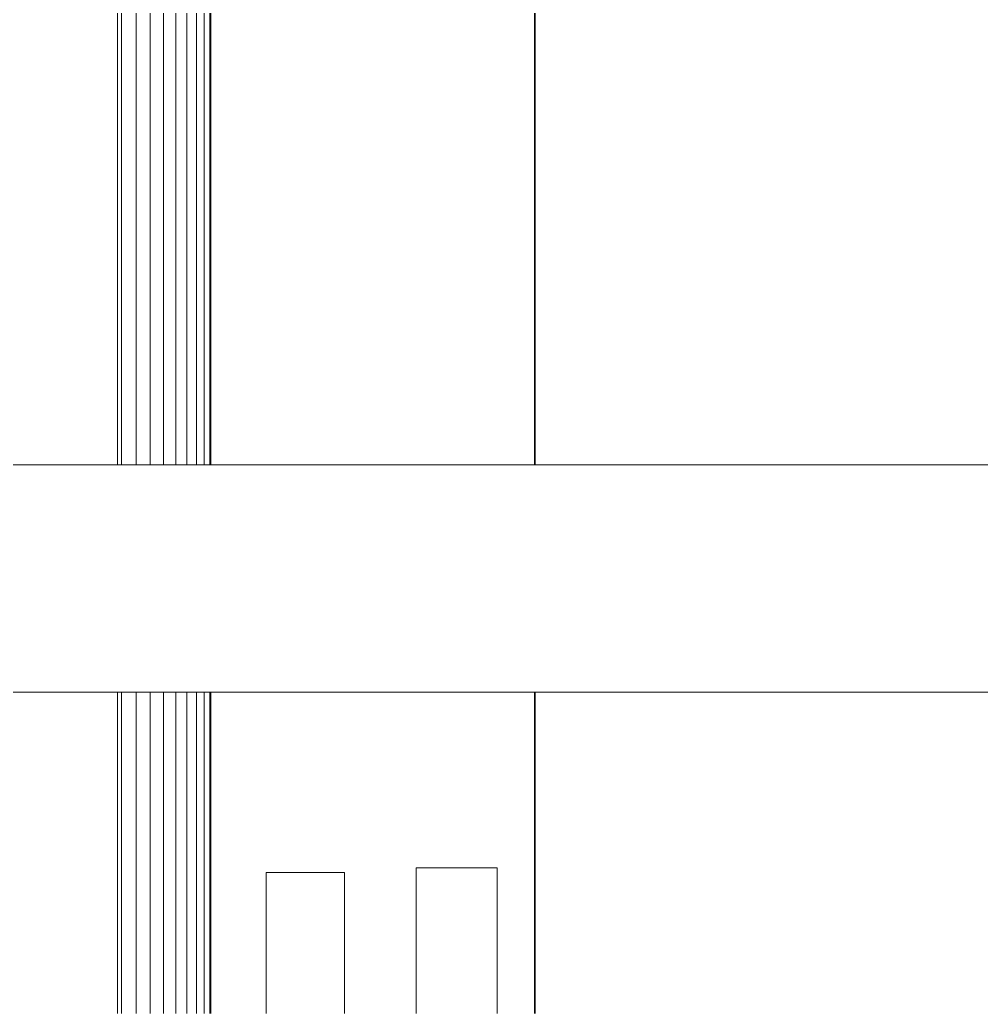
# Model space of a CAD drawing. Header units: centimetres. Extents: x -13467 to 3766, y -437 to 1921.
# Drawn here: x -8642.56 to -8600.27, y 94.01 to 137.71 of the extents above; entities that cross this region are included whole.
import ezdxf

# ---------------------------------------------------------------- set-up
doc = ezdxf.new("R2010")
doc.units = ezdxf.units.CM
for name, color, linetype, lineweight in [('A-GENM', 7, 'Continuous', 9), ('G-IMPT', 7, 'Continuous', 9), ('M-EQPM', 7, 'Continuous', 9)]:
    doc.layers.add(name, color=color, linetype=linetype, lineweight=lineweight)

# ---------------------------------------------------------------- blocks, each defined once
blk = doc.blocks.new('EQ-01-012 - EQ-01-012_dwg_Agrupar_518-V25-Sección 1-1')
at = {"layer": 'A-GENM', "color": 136, "true_color": 0x007f7f}
for p, q in [((-8638.265, 118.129), (-8638.265, 179.114)), ((-8638.265, 179.114), (-8638.265, 118.129)), ((-8638.265, 179.114), (-8638.265, 118.129)), ((-8638.086, 179.114), (-8638.086, 118.129)), ((-8638.086, 118.129), (-8638.086, 179.114)), ((-8638.086, 179.114), (-8638.086, 118.129)), ((-8637.449, 179.114), (-8637.449, 118.129)), ((-8637.449, 118.129), (-8637.449, 179.114)), ((-8637.449, 179.114), (-8637.449, 118.129)), ((-8636.829, 179.114), (-8636.829, 118.129)), ((-8636.829, 118.129), (-8636.829, 179.114)), ((-8636.829, 179.114), (-8636.829, 118.129)), ((-8636.24, 179.114), (-8636.24, 118.129)), ((-8636.24, 118.129), (-8636.24, 179.114)), ((-8636.24, 179.114), (-8636.24, 118.129)), ((-8635.695, 179.114), (-8635.695, 118.129)), ((-8635.695, 118.129), (-8635.695, 179.114)), ((-8635.695, 179.114), (-8635.695, 118.129)), ((-8635.209, 179.114), (-8635.209, 118.129)), ((-8635.209, 118.129), (-8635.209, 179.114)), ((-8635.209, 179.114), (-8635.209, 118.129)), ((-8634.792, 179.114), (-8634.792, 118.129)), ((-8634.792, 118.129), (-8634.792, 179.114)), ((-8634.792, 179.114), (-8634.792, 118.129)), ((-8634.455, 179.114), (-8634.455, 118.129)), ((-8634.455, 118.129), (-8634.455, 179.114)), ((-8634.455, 179.114), (-8634.455, 118.129)), ((-8634.205, 179.114), (-8634.205, 118.129)), ((-8634.205, 118.129), (-8634.205, 179.114)), ((-8634.205, 179.114), (-8634.205, 118.129)), ((-8634.161, 179.114), (-8634.161, 118.129)), ((-8634.161, 118.129), (-8634.161, 179.114)), ((-8634.161, 118.129), (-8634.161, 179.114)), ((-8619.921, 118.129), (-8619.921, 179.114)), ((-8619.921, 179.114), (-8619.921, 118.129)), ((-8619.921, 179.114), (-8619.921, 118.129)), ((-8619.889, 118.129), (-8619.889, 179.114)), ((-8619.889, 118.129), (-8619.889, 179.114)), ((-8619.889, 179.114), (-8619.889, 118.129)), ((-8638.265, 94), (-8638.265, 108.129)), ((-8638.265, 108.129), (-8638.265, 94)), ((-8638.265, 108.129), (-8638.265, 94)), ((-8638.086, 108.129), (-8638.086, 94)), ((-8638.086, 94), (-8638.086, 108.129)), ((-8638.086, 108.129), (-8638.086, 94)), ((-8637.449, 108.129), (-8637.449, 94)), ((-8637.449, 94), (-8637.449, 108.129)), ((-8637.449, 108.129), (-8637.449, 94)), ((-8636.829, 108.129), (-8636.829, 94)), ((-8636.829, 94), (-8636.829, 108.129)), ((-8636.829, 108.129), (-8636.829, 94)), ((-8636.24, 108.129), (-8636.24, 94)), ((-8636.24, 94), (-8636.24, 108.129)), ((-8636.24, 108.129), (-8636.24, 94)), ((-8635.695, 108.129), (-8635.695, 94)), ((-8635.695, 94), (-8635.695, 108.129)), ((-8635.695, 108.129), (-8635.695, 94)), ((-8635.209, 108.129), (-8635.209, 94)), ((-8635.209, 94), (-8635.209, 108.129)), ((-8635.209, 108.129), (-8635.209, 94)), ((-8634.792, 108.129), (-8634.792, 94)), ((-8634.792, 94), (-8634.792, 108.129)), ((-8634.792, 108.129), (-8634.792, 94)), ((-8634.455, 108.129), (-8634.455, 94)), ((-8634.455, 94), (-8634.455, 108.129)), ((-8634.455, 108.129), (-8634.455, 94)), ((-8634.205, 108.129), (-8634.205, 94)), ((-8634.205, 94), (-8634.205, 108.129)), ((-8634.205, 108.129), (-8634.205, 94)), ((-8634.161, 108.129), (-8634.161, 94)), ((-8634.161, 94), (-8634.161, 108.129)), ((-8634.161, 94), (-8634.161, 108.129)), ((-8619.921, 94), (-8619.921, 108.129)), ((-8619.921, 108.129), (-8619.921, 94)), ((-8619.921, 108.129), (-8619.921, 94)), ((-8619.889, 94), (-8619.889, 108.129)), ((-8619.889, 94), (-8619.889, 108.129)), ((-8619.889, 108.129), (-8619.889, 94)), ((-8628.285, 100.2), (-8631.727, 100.2)), ((-8631.727, 94), (-8631.727, 100.2)), ((-8631.727, 100.2), (-8631.727, 94)), ((-8628.285, 100.2), (-8631.727, 100.2)), ((-8628.285, 100.2), (-8628.285, 94)), ((-8628.285, 94), (-8628.285, 100.2)), ((-8625.121, 94), (-8625.121, 100.4)), ((-8621.57, 100.4), (-8625.121, 100.4)), ((-8625.121, 100.4), (-8625.121, 94)), ((-8621.57, 100.4), (-8625.121, 100.4)), ((-8621.57, 100.4), (-8621.57, 94)), ((-8621.57, 94), (-8621.57, 100.4))]:
    blk.add_line(p, q, dxfattribs=at)
at = {"layer": 'A-GENM', "color": 136, "true_color": 0x007f7f, "flags": 128}
for points in [[(-8628.285, 94), (-8628.285, 100.2), (-8631.727, 100.2), (-8631.727, 94)], [(-8621.57, 94), (-8621.57, 100.4), (-8625.121, 100.4), (-8625.121, 94)]]:
    blk.add_lwpolyline(points, dxfattribs=at)
blk = doc.blocks.new('EQ-01-012 - EQ-01-012_dwg-V26-Sección 1-1')
blk.add_blockref('EQ-01-012 - EQ-01-012_dwg_Agrupar_518-V25-Sección 1-1', (0, 0))
blk = doc.blocks.new('EQ-01-012 - EQ-01-012-V27-Sección 1-1')
blk.add_blockref('EQ-01-012 - EQ-01-012_dwg-V26-Sección 1-1', (0, 0))
blk = doc.blocks.new('EQ-02-004 - EQ-02-004_dwg_Agrupar_892-1526218-Sección 1-1')
at = {"layer": 'G-IMPT'}
for p, q in [((-8678.594, 118.129), (-8392.627, 118.129)), ((-8678.594, 118.129), (-8392.627, 118.129)), ((-8393.094, 108.129), (-8678.594, 108.129)), ((-8678.594, 108.129), (-8393.094, 108.129))]:
    blk.add_line(p, q, dxfattribs=at)
at = {"layer": 'G-IMPT', "flags": 128}
blk.add_lwpolyline([(-8054.093, 181.18), (-8059.093, 181.18), (-8059.093, 118.129), (-8387.627, 118.129), (-8387.627, 181.18), (-8392.627, 181.18), (-8392.627, 118.129), (-8678.594, 118.129), (-8678.594, 181.18), (-8684.094, 181.18), (-8684.094, 171.629), (-8683.594, 171.629), (-8683.594, 102.629), (-8678.594, 102.629), (-8678.594, 108.129), (-8393.094, 108.129), (-8393.094, 102.629), (-8388.094, 102.629), (-8388.094, 108.129), (-7432.119, 108.129)], dxfattribs=at)
blk = doc.blocks.new('EQ-02-004 - EQ-02-004_dwg-1526208-Sección 1-1')
blk.add_blockref('EQ-02-004 - EQ-02-004_dwg_Agrupar_892-1526218-Sección 1-1', (0, 0))
blk = doc.blocks.new('EQ-02-004 - EQ-02-004-1526283-Sección 1-1')
blk.add_blockref('EQ-02-004 - EQ-02-004_dwg-1526208-Sección 1-1', (0, 0))
blk = doc.blocks.new('PQ_RVR_MEP-01_ZZ_ZZ_MO_T_A_rvt-1-Sección 1-1')
at = {"layer": 'A-GENM', "lineweight": 9}
blk.add_blockref('EQ-01-012 - EQ-01-012-V27-Sección 1-1', (0, 0), dxfattribs=at)
at = {"layer": 'M-EQPM', "lineweight": 9}
blk.add_blockref('EQ-02-004 - EQ-02-004-1526283-Sección 1-1', (0, 0), dxfattribs=at)

msp = doc.modelspace()

# ---------------------------------------------------------------- block references
at = {"lineweight": 5}
msp.add_blockref('PQ_RVR_MEP-01_ZZ_ZZ_MO_T_A_rvt-1-Sección 1-1', (0, 0), dxfattribs=at)

doc.saveas('drawing.dxf')
